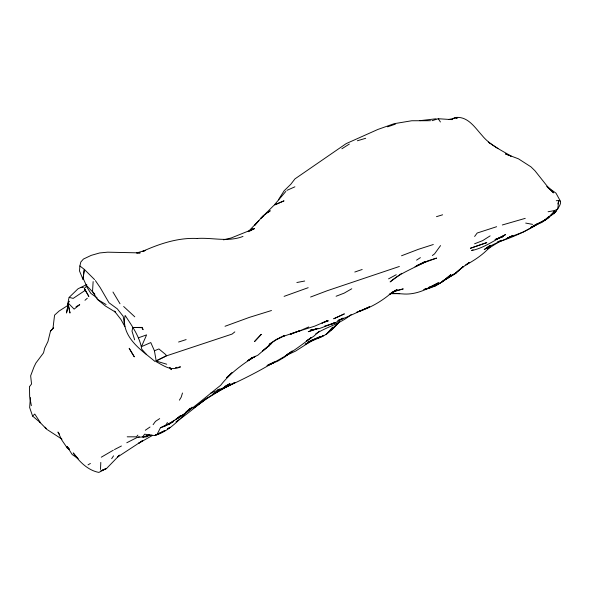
<?xml version="1.0" encoding="UTF-8"?>
<svg xmlns="http://www.w3.org/2000/svg" width="590" height="590" viewBox="0 0 590 590"><rect width="100%" height="100%" fill="white"/><g stroke="black" fill="none" stroke-linecap="round" stroke-linejoin="round"><path stroke-width="0.89" d="M69.133 449.418L67.186 447.913L67.223 446.689L69.48 449.056M79.886 265.972L79.502 270.95L82.969 279.313L84.326 269.394L79.886 265.972L80.815 262.034L83.397 259.076L91.244 255.352L99.644 252.955L107.579 252.181L140.191 252.896L136.585 252.992M100.802 462.398L100.499 469.448M146.659 354.671C134.675 345.371 121.245 332.126 125.146 315.466C131.998 325.894 139.734 336.617 141.762 349.199L146.659 354.671L155.185 361.604M93.139 281.585L92.519 291.46L97.35 299.322L105.403 305.996L115.257 312.014L114.445 311.1L120.884 319.382L124.874 326.543M30.378 397.601L29.64 407.513L32.59 416.068L40.511 422.794L34.766 414.055L32.59 416.068M556.274 200.733C566.363 198.985 555.869 211.294 553.73 214.015M82.969 279.313L84.326 269.394L94.592 279.601M69.48 301.195L67.946 303.194L69.996 313.061L68.16 304.093L66.515 313.017C68.086 307.81 67.496 302.508 69.155 297.367L78.035 288.79L86.826 284.535M52.967 328.475L54.568 315.141L59.044 311.078L67.909 305.391M132.794 327.45L141.88 327.664L143.09 329.655L142.161 327.406L132.794 327.45L132.013 331.138L134.638 339.818M53.483 327.9L50.511 331.108L47.945 341.514L44.67 348.284L43.527 352.864L35.909 363.012L33.94 367.083L30.651 375.8L31.535 384.016L29.559 386.583M557.816 203.978L558.737 200.607L557.742 209.03L554.526 210.593L548.095 211.751M86.634 286.054L84.304 288.488L84.894 289.476L84.503 290.833L73.182 298.4L69.155 297.367M182.487 392.999L181.189 397.195L179.382 400.168M153.105 424.675L155.472 421.378L159.691 418.62M139.365 436.829L137.625 437.286L142.714 436.947L144.602 434.174L154.565 435.56L157.102 434.373L160.436 427.743C182.974 417.742 201.338 400.404 220.601 385.351L220.726 385.218C229.54 373.868 241.067 365.38 252.918 357.533L247.903 360.778L255.433 356.264L250.212 359.015L257.985 355.114L271.82 343.129L262.631 350.969L269.711 345.364L267.344 346.986M160.436 427.743L165.665 425.729L167.368 422.506M166.727 364.222L156.003 360.992L166.269 355.918L232.084 334.08L234.827 331.875M278.443 199.804L284.115 190.799L290.804 184.264L294.948 178.895L346.116 143.65L377.814 129.468L394.201 123.679L411.761 120.751L430.516 120.707M553.066 213.108L554.526 210.593C549.769 219.591 539.194 222.703 530.816 227.43L546.229 219.296L553.066 213.108L551.075 214.738M111.68 458.673L113.546 455.841M440.546 245.595L434.565 253.862L432.345 255.544M474.611 236.472L477.185 233.02L496.632 226.708M137.876 435.11L136.46 436.836L127.211 436.814M189.995 408.678C179.81 419.335 169.175 431.378 154.565 435.56L164.927 430.575L157.102 434.373M285.87 191.381L274.239 205.025L284.033 200.843L274.756 204.885M53.646 327.885L50.511 331.108M331.58 329.537L339.523 321.697C333.571 328.519 327.052 335.4 318.143 338.136L323.453 335.607L315.643 339.42L307.486 342.399L312.951 340.253L305.222 344.265L312.951 340.253M229.532 375.034L232.04 372.364M190.024 408.28L185.953 412.58L192.075 407.13M339.523 321.697L330.968 330.142M227.017 377.703L230.506 374.06M490.165 246.753C483.358 254.408 474.825 260.109 465.894 264.94L469.301 262.484L461.085 268.421L454.167 274.416L444.336 279.889M119.519 455.141L106.613 468.438L98.862 472.413C88.043 470.407 79.311 461.734 73.219 452.921L78.256 458.806M187.178 411.193L183.542 414.792L187.362 411.149M119.35 455.259L117.41 457.147L142.684 440.59L138.606 443.297L152.139 435.612M226.575 377.63L228.455 375.83M273.775 205.475L260.92 218.256L263.789 215.947M489.988 246.723L487.362 249.157L501.529 240.263M319.345 331.182L313.762 336.278L306.335 341.027L311.255 337.546C297.839 348.122 283.532 358.145 268.03 365.269M178.519 417.137L175.842 419.579L180.643 415.397M551.112 215.719L556.119 211.213L552.83 213.632M84.975 300.295L87.305 298.23M463.32 266.496L454.167 274.416L463.32 266.496L461.085 268.421M248.198 231.693L258.877 220.601L254.526 225.505L262.993 215.918L270.242 210.748L268.096 212.481M188.203 410.493L190.142 408.811M185.607 412.44L190.194 408.509M443.51 280.737C437.736 285.177 430.892 288.436 423.642 289.491M444.86 279.631L450.937 274.638L442.161 281.843L433.997 286.43L442.161 281.843L456.446 272.595L442.729 280.825M549.084 216.36L543.774 220.697L546.229 219.296L523.573 231.936L507.326 238.058L512.658 235.565C503.403 240.75 493.048 243.648 484.213 249.585L490.061 245.543M174.345 420.191L168.563 424.704L170.864 422.927L163.047 426.732L173.364 421.629L165.665 425.729M351.161 314.544C340.814 323.504 327.214 326.668 315.775 333.8M205.976 398.744L196.507 405.839M200.902 402.594L204.472 399.88M206.618 398.25L208.049 397.159M249.828 230.838L252.564 228.817L249.157 231.177M195.039 406.923L193.579 408.007L205.851 399.187L226.272 386.73M452.464 119.136L454.647 117.587C467.56 115.625 474.625 127.226 482.119 135.494C489.759 144.963 500.947 149.993 511.102 156.129L505.497 153.931L518.426 158.806L530.971 166.859L534.982 170.79L546.827 185.71L553.56 192.871L547.94 187.62M150.022 427.013L145.302 430.25M286.327 355.143L292.271 351.028L284.985 356.862L277.683 361.183L267.867 365.217M486.573 247.94L490.106 245.506M549.113 217.415L541.775 222.474L535.219 224.79M252.66 357.297L248.043 360.416M275.847 339.685L269.04 344.442L276.467 339.707L284.284 335.894L282.994 336.455L300.789 330.4L290.317 334.213L292.677 333.49M310.465 341.566L295.612 351.087L286.157 355.46M416.57 260.146L420.382 257.638M175.99 421.843C190.415 412.189 202.812 399.836 218.057 391.332L212.872 394.164L235.144 382.438M182.937 414.733L175.54 419.564L180.555 416.311M401.702 273.318L390.108 281.917C400.404 272.838 413.678 268.568 425.265 261.422L415.043 266.754L422.993 263.265M490.113 235.882L482.679 240.624L474.596 243.781M285.582 355.822L290.044 352.99L286.91 354.656M341.876 148.783L349.324 144.071M101.273 457.206L113.287 450.2M147.92 435.693L145.715 437.057L149.624 434.933M167.575 428.945L169.994 427.462L167.619 428.642M88.028 464.883L90.395 463.46M446.549 278.709L448.99 277.271M351.773 288.753L344.191 293.127L336.094 296.254M473.092 249.74L471.631 250.588C484.206 247.911 494.391 240.248 505.608 234.584L495.298 239.695L503.366 236.502L495.025 239.437M76.051 306.741L79.753 304.639L74.126 309.123L68.683 303.57M340.71 319.345L342.923 318.099M224.03 387.94L219.133 390.683M225.55 387.077L228.595 385.358M214.686 393.11L218.514 391.023M388.552 278.856L396.237 274.726M215.49 392.453L217.614 391.303M143.141 251.583L145.487 250.33L137.123 252.815M229.967 384.946L225.505 387.328C242.247 379.731 258.678 371.523 274.394 361.965L268.782 364.568M276.651 339.257L278.274 338.402M224.532 386.487L230.026 383.589L222.548 388.213L210.549 393.265M220.011 390.056L223.204 388.397M114.482 449.565L121.437 445.996M126.776 442.766L136.917 437.581M333.601 322.951L330.444 324.559L335.688 322.575L343.321 318.327L337.878 320.525L345.991 317.45L369.724 306.712L359.229 311.387C371.53 307.302 382.962 300.472 392.66 291.88L390.388 293.923L397.122 289.454L389.223 294.602L394.865 291.342L403.243 288.894L393.751 291.349M249.998 230.882L254.57 228.573L231.214 237.962L223.544 239.85M156.003 360.992L166.269 355.918L165.82 354.679L158.924 348.948L154.418 350.777L156.158 360.711M456.129 118.472L457.715 117.69L449.034 119.386M231.531 384.149L234.813 382.541M279.077 337.974L281.607 336.757M142.846 251.274C159.75 243.714 178.128 237.571 196.913 238.471M497.709 241.944L499.996 240.875M282.374 336.403L284.66 335.356M286.961 190.356L294.889 186.816M266.945 365.726L274.033 362.584L267.838 365.21M308.754 326.956L299.049 331.145L314.765 326.115L327.192 320.79L321.993 323.062L328.313 320.812L325.724 321.476M100.831 470.82L106.613 468.438L102.335 470.208M217.415 389.953L219.827 388.965M359.229 311.387L361.832 310.34L356.832 312.117M310.576 297.036L327.207 290.73L399.378 266.474M535.13 224.753L539.798 222.909C526.605 230.933 512.592 237.578 497.783 242.033M401.525 255.772L418.281 249.349L433.303 244.518M148.798 435.125L143.149 437.279L148.872 435.236M225.026 326.277L249.356 317.383L271.489 310.517M290.317 334.213L300.789 330.4M138.532 337.797L146.6 334.877L141.43 346.677L150.789 342.569L154.418 350.777M284.092 296.364L308.179 287.691M417.845 264.962L420.301 264.091M477.767 245.691L470.385 248.279L486.816 242.601L478.586 245.403M317.929 328.357L308.26 331.691L316.535 329.006L310.606 330.039L319.382 328.542L335.688 322.575L324.574 326.137M354.797 272.034L362.186 269.483M387.601 126.828L395.418 124.136M178.586 342.03L186.13 339.582M432.057 120.699L438.274 118.73L452.161 119.63M436.467 216.67L442.618 214.797M357.348 140.774L365.704 138.281M525.24 218.359L502.304 224.982M429.181 287.448L438.54 282.735L428.333 288.112L424.925 288.953M242.992 236.413C228.197 242.298 212.511 237.423 197.267 238.448M428.959 287.219L436.534 285.243L428.333 288.112L430.884 286.947C422.698 291.239 413.856 294.432 404.482 294.034L391.177 293.178M142.714 436.947L151.379 435.199M296.858 282.514L304.691 281.024M436.076 118.789L419.955 120.662M175.429 367.533L177.133 367.312M178.829 367.091L180.525 366.869C170.916 371.324 164.75 366.265 156.527 361.891M80.579 287.603L83.485 287.293M390.123 293.702L399.718 293.636M525.697 223.079L532.586 224.377M47.325 429.675L61.965 439.174M97.35 299.322L106.075 304.543M489.545 142.935L488.365 142.161L497.93 148.54M77.585 458.26L72.164 454.514L67.223 446.689M546.687 186.455L556.016 193.181L560.5 201.338M97.35 298.12L90.772 293.304L86.501 286.445M123.657 306.498L134.771 316.815M39.574 421.931L46.463 429.033M45.061 427.153L46.75 429.055M94.857 294.211L86.302 285.309L83.02 278.082M169.876 367.725L171.395 369.687L169.868 367.614M59.509 434.166L57.945 432.035L61.92 440.206L67.186 447.913M95.396 280.597L100.248 287.684L108.98 302.744L117.299 308.843L123.199 316.314L124.542 325.459M438.274 118.73L440.42 121.975M112.97 292.028L119.999 303.747M84.304 288.488L88.847 296.453L84.894 289.476M31.366 405.669L29.648 396.657L29.5 387.07M332.76 327.221L326.071 334.596L332.76 327.221M261.267 334.36L254.615 341.463L261.267 334.36M344.25 313.932L333.815 318.74L344.25 313.932M312.523 339.921L309.949 341.035L320.518 336.543L312.523 339.921M428.222 260.721L421.09 263.752L436.6 258.088L428.222 260.721M132.234 353.388L129.158 348.292L134.306 356.854L132.234 353.388"/></g></svg>
